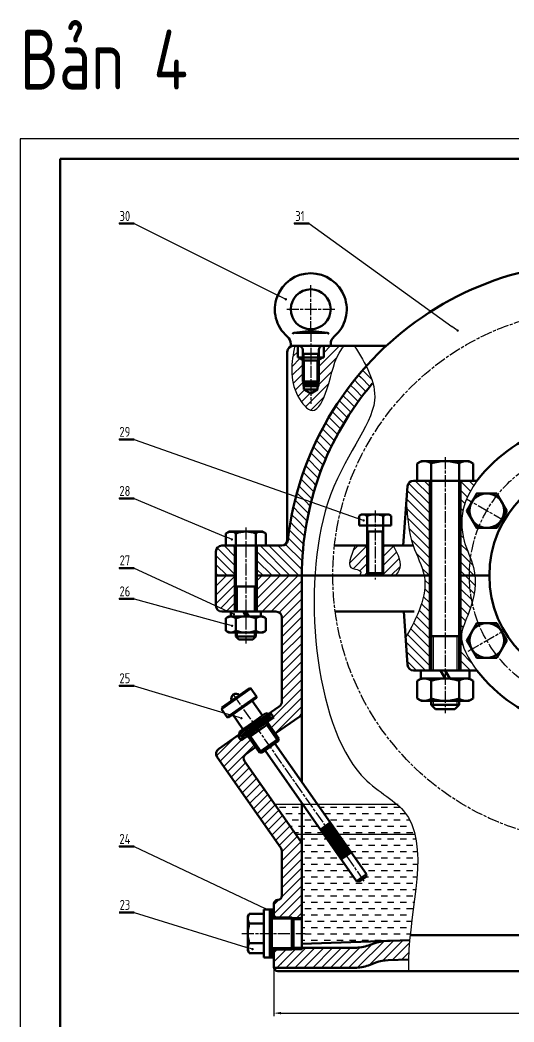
# Model space of a CAD drawing. Header units: millimetres. Extents: x -11122 to -2883, y -3177 to -1688.
# Drawn here: x -6955 to -6707, y -2778 to -2276 of the extents above; entities that cross this region are included whole.
import ezdxf

# ---------------------------------------------------------------- set-up
doc = ezdxf.new("R2010")
doc.units = ezdxf.units.MM
doc.header["$LTSCALE"] = 0.5
doc.linetypes.add('AM_ISO08W050', pattern=[18, 12, -1.5, 3, -1.5])
for name, color, linetype, lineweight in [('AM_0', 7, 'Continuous', 50), ('AM_4', 3, 'Continuous', 25), ('AM_5', 3, 'Continuous', 25), ('AM_7', 4, 'AM_ISO08W050', 25), ('duong dam', 7, 'Continuous', 50), ('duong_dam', 7, 'Continuous', 50)]:
    doc.layers.add(name, color=color, linetype=linetype, lineweight=lineweight)
doc.styles.get("Standard").update_dxf_attribs({"font": 'tcvn+7284-2003i.ttf', "width": 0.8, "height": 3.5})
doc.styles.add('TCVN', font='tcvn+7284-2003i.ttf', dxfattribs={"width": 0.8, "height": 3.5})
doc.dimstyles.new('MyTemplate$0', dxfattribs={"dimtxt": 3.5, "dimasz": 3.5, "dimexe": 1.5, "dimexo": 0, "dimtad": 1, "dimtoh": 1, "dimdec": 0, "dimzin": 0, "dimtxsty": 'TCVN', "dimcen": 0, "dimclrd": 3, "dimclre": 3, "dimclrt": 1, "dimadec": 0, "dimazin": 0, "dimtfac": 1, "dimtdec": 0, "dimtofl": 0, "dimtmove": 0, "dimatfit": 3, "dimfxl": 1, "dimtfill": 1, "dimtolj": 1, "dimtzin": 0, "dimarcsym": 0})
pattern_1 = [(45, (1389, 0), (-2.245064, 2.245064), [])]
pattern_2 = [(135, (-8338.3103, -6035.1423), (-2.245064, -2.245064), [])]

# ---------------------------------------------------------------- blocks, each defined once
blk = doc.blocks.new('*D167')
at = {"color": 3, "lineweight": -2, "transparency": 16777216}
for p, q in [((-6827.59, -2749.97), (-6827.59, -2774.87)), ((-6431.5, -2752.31), (-6431.5, -2774.87)), ((-6824.09, -2773.37), (-6435, -2773.37))]:
    blk.add_line(p, q, dxfattribs=at)
at = {"color": 3, "transparency": 16777216}
for points in [[(-6824.09, -2772.79), (-6824.09, -2773.95), (-6827.59, -2773.37)], [(-6435, -2772.79), (-6435, -2773.95), (-6431.5, -2773.37)]]:
    blk.add_solid(points, dxfattribs=at)
at = {"color": 1, "transparency": 16777216, "insert": (-6629.54, -2771), "char_height": 3.5, "attachment_point": 5, "style": 'TCVN', "bg_fill": 3, "box_fill_scale": 1.1, "bg_fill_color": 256, "bg_fill_true_color": 13158600, "bg_fill_transparency": 0}
blk.add_mtext('\\A1;396', dxfattribs=at)
blk = doc.blocks.new('Đệm vênh M10')
at = {"layer": 'AM_0', "lineweight": 50}
for p, q in [((-8238.14, -2574.81), (-8238.14, -2572.31)), ((-8230.59, -2574.81), (-8232.03, -2572.31)), ((-8230.59, -2572.31), (-8229.14, -2574.81)), ((-8223.04, -2574.81), (-8223.04, -2572.31)), ((-8223.04, -2574.81), (-8238.14, -2574.81))]:
    blk.add_line(p, q, dxfattribs=at)

msp = doc.modelspace()

# ---------------------------------------------------------------- hatches: boundary and pattern name
at = {"layer": 'AM_4'}
h = msp.add_hatch(color=256, dxfattribs=at)
h.paths.add_polyline_path([(-6839.92, -2633.97), (-6840.5, -2633.15), (-6843.77, -2635.45), (-6843.2, -2636.27)])
h.paths.add_polyline_path([(-6832.31, -2627.42), (-6831.73, -2628.24), (-6828.45, -2625.94), (-6829.03, -2625.12)])
at = {"layer": 'AM_5'}
h = msp.add_hatch(color=256, dxfattribs=at)
edge = h.paths.add_edge_path(flags=0)
edge.add_arc((-6821.6, -2415.96), 0.625, 0, 360)
h = msp.add_hatch(color=256, dxfattribs=at)
edge = h.paths.add_edge_path(flags=0)
edge.add_arc((-6735.63, -2431.63), 0.625, 0, 360)
h = msp.add_hatch(color=256, dxfattribs=at)
edge = h.paths.add_edge_path(flags=0)
edge.add_arc((-6782.65, -2526.69), 0.625, 0, 360)
h = msp.add_hatch(color=256, dxfattribs=at)
edge = h.paths.add_edge_path(flags=0)
edge.add_arc((-6848.62, -2536.21), 0.625, 0, 360)
h = msp.add_hatch(color=256, dxfattribs=at)
edge = h.paths.add_edge_path(flags=0)
edge.add_arc((-6847.59, -2573.64), 0.625, 0, 360)
h = msp.add_hatch(color=256, dxfattribs=at)
edge = h.paths.add_edge_path(flags=0)
edge.add_arc((-6848.51, -2579.44), 0.625, 0, 360)
h = msp.add_hatch(color=256, dxfattribs=at)
edge = h.paths.add_edge_path(flags=0)
edge.add_arc((-6843.84, -2625.71), 0.625, 0, 360)
h = msp.add_hatch(color=256, dxfattribs=at)
edge = h.paths.add_edge_path(flags=0)
edge.add_arc((-6828.72, -2722.4), 0.625, 0, 360)
h = msp.add_hatch(color=256, dxfattribs=at)
edge = h.paths.add_edge_path(flags=0)
edge.add_arc((-6838.25, -2741.34), 0.625, 0, 360)
at = {"layer": 'AM_7'}
h = msp.add_hatch(dxfattribs=at)
h.set_pattern_fill('ANSI31', color=256)
edge = h.paths.add_edge_path()
edge.add_spline(control_points=[(-6817.13, -2439.31), (-6818.67, -2447.56), (-6820.82, -2459.11), (-6807.2, -2476.12), (-6798.42, -2456.48), (-6797.75, -2445.91), (-6792.77, -2439.78), (-6792.39, -2439.31)], knot_values=[0, 0, 0, 0, 25.291246, 35.380512, 48.20083, 69.950496, 71.738504, 71.738504, 71.738504, 71.738504], degree=3, periodic=0)
edge.add_line((-6792.39, -2439.31), (-6802.63, -2439.31))
edge.add_line((-6802.63, -2439.31), (-6802.63, -2445.07))
edge.add_line((-6802.63, -2445.07), (-6803.13, -2445.07))
edge.add_line((-6803.13, -2445.07), (-6805.13, -2446.22))
edge.add_line((-6805.13, -2446.22), (-6805.13, -2457.11))
edge.add_line((-6805.13, -2457.11), (-6805.13, -2459.44))
edge.add_line((-6805.13, -2459.44), (-6805.73, -2459.44))
edge.add_line((-6805.73, -2459.44), (-6805.73, -2461.11))
edge.add_line((-6805.73, -2461.11), (-6809.13, -2463.07))
edge.add_line((-6809.13, -2463.07), (-6812.53, -2461.11))
edge.add_line((-6812.53, -2461.11), (-6812.53, -2459.44))
edge.add_line((-6812.53, -2459.44), (-6813.13, -2459.44))
edge.add_line((-6813.13, -2459.44), (-6813.13, -2446.22))
edge.add_line((-6813.13, -2446.22), (-6815.13, -2445.07))
edge.add_line((-6815.13, -2445.07), (-6815.63, -2445.07))
edge.add_line((-6815.63, -2445.07), (-6815.63, -2439.31))
edge.add_line((-6815.63, -2439.31), (-6817.13, -2439.31))
at = {"layer": 'AM_7', "lineweight": 25}
h = msp.add_hatch(dxfattribs=at)
h.set_pattern_fill('ANSI31', color=256, angle=90)
h.set_pattern_definition([(135, (1389, 0), (-2.245064, -2.245064), [])])
edge = h.paths.add_edge_path()
edge.add_spline(control_points=[(-6781.4, -2449.47), (-6780.78, -2450.72), (-6779.05, -2454.74), (-6778.06, -2457.8)], knot_values=[10.705236, 10.705236, 10.705236, 10.705236, 18.592735, 18.592735, 18.592735, 18.592735], degree=3, periodic=0)
edge.add_arc((-6664.75, -2554.31), 148.83, 139.5771, 180)
edge.add_line((-6813.59, -2554.31), (-6836.09, -2554.31))
edge.add_line((-6836.09, -2554.31), (-6836.09, -2539.31))
edge.add_line((-6836.09, -2539.31), (-6831.59, -2539.31))
edge.add_line((-6831.59, -2539.31), (-6823.57, -2539.31))
edge.add_arc((-6823.57, -2536.31), 3, 270, 353.5338)
edge.add_arc((-6664.75, -2554.31), 156.83, 138.0524, 173.5338, ccw=False)
edge = h.paths.add_edge_path()
edge.add_arc((-6853.59, -2542.31), 3, 90, 180, ccw=False)
edge.add_line((-6853.59, -2539.31), (-6851.59, -2539.31))
edge.add_line((-6851.59, -2539.31), (-6847.09, -2539.31))
edge.add_line((-6847.09, -2539.31), (-6847.09, -2554.31))
edge.add_line((-6847.09, -2554.31), (-6856.59, -2554.31))
edge.add_line((-6856.59, -2554.31), (-6856.59, -2542.31))
at = {"layer": 'AM_7'}
h = msp.add_hatch(dxfattribs=at)
h.set_pattern_fill('ANSI31', color=256, angle=90)
h.set_pattern_definition(pattern_2)
edge = h.paths.add_edge_path()
edge.add_line((-6749.57, -2506.81), (-6755.87, -2506.81))
edge.add_line((-6755.87, -2506.81), (-6757.75, -2506.81))
edge.add_arc((-6757.75, -2509.81), 3, 90, 175.9478)
edge.add_line((-6760.74, -2509.6), (-6761.33, -2517.89))
edge.add_spline(control_points=[(-6761.33, -2517.89), (-6760.79, -2525.14), (-6760.24, -2532.39), (-6757.85, -2539.31)], knot_values=[0, 0, 0, 0, 21.704705, 21.704705, 21.704705, 21.704705], degree=3, periodic=0)
edge.add_spline(control_points=[(-6757.85, -2539.31), (-6756.08, -2544.4), (-6753.32, -2549.32), (-6752.36, -2554.31)], knot_values=[0, 0, 0, 0, 15.971932, 15.971932, 15.971932, 15.971932], degree=3, periodic=0)
edge.add_line((-6752.36, -2554.31), (-6749.57, -2554.31))
edge.add_line((-6749.57, -2554.31), (-6749.57, -2506.81))
h = msp.add_hatch(dxfattribs=at)
h.set_pattern_fill('ANSI31', color=256, angle=90)
h.set_pattern_definition(pattern_2)
edge = h.paths.add_edge_path()
edge.add_spline(control_points=[(-6733, -2521.81), (-6732.8, -2520.8), (-6731.42, -2515.42), (-6728.43, -2510.67), (-6725.99, -2506.81)], knot_values=[0, 0, 0, 0, 3.083121, 16.621132, 16.621132, 16.621132, 16.621132], degree=3, periodic=0)
edge.add_line((-6725.99, -2506.81), (-6734.17, -2506.81))
edge.add_line((-6734.17, -2506.81), (-6734.17, -2521.81))
edge.add_line((-6734.17, -2521.81), (-6733, -2521.81))
h = msp.add_hatch(dxfattribs=at)
h.set_pattern_fill('ANSI31', color=256, angle=90)
h.set_pattern_definition(pattern_2)
edge = h.paths.add_edge_path()
edge.add_spline(control_points=[(-6727.03, -2554.31), (-6727.17, -2552.93), (-6728.16, -2547.02), (-6733.4, -2537.03), (-6733.99, -2526.78), (-6733, -2521.81)], knot_values=[16.621132, 16.621132, 16.621132, 16.621132, 20.828975, 34.787135, 49.906174, 49.906174, 49.906174, 49.906174], degree=3, periodic=0)
edge.add_line((-6733, -2521.81), (-6734.17, -2521.81))
edge.add_line((-6734.17, -2521.81), (-6734.17, -2554.31))
edge.add_line((-6734.17, -2554.31), (-6727.03, -2554.31))
at = {"layer": 'AM_7', "lineweight": 25}
h = msp.add_hatch(dxfattribs=at)
h.set_pattern_fill('ANSI31', color=256)
h.set_pattern_definition(pattern_1)
edge = h.paths.add_edge_path()
edge.add_spline(control_points=[(-6766.83, -2554.31), (-6766.14, -2553.47), (-6762.64, -2549.24), (-6765.53, -2543.73), (-6767.86, -2539.31)], knot_values=[0, 0, 0, 0, 3.140591, 15.906065, 15.906065, 15.906065, 15.906065], degree=3, periodic=0)
edge.add_line((-6767.86, -2539.31), (-6772.87, -2539.31))
edge.add_line((-6772.87, -2539.31), (-6772.87, -2554.31))
edge.add_line((-6772.87, -2554.31), (-6766.83, -2554.31))
edge = h.paths.add_edge_path()
edge.add_spline(control_points=[(-6786.87, -2539.31), (-6789.08, -2544.61), (-6791.54, -2550.48), (-6786.26, -2551.11), (-6783.47, -2551.88), (-6784.32, -2553.62), (-6784.66, -2554.31)], knot_values=[0, 0, 0, 0, 11.588207, 12.843494, 15.830586, 17.801559, 17.801559, 17.801559, 17.801559], degree=3, periodic=0)
edge.add_line((-6784.66, -2554.31), (-6780.87, -2554.31))
edge.add_line((-6780.87, -2554.31), (-6780.87, -2539.31))
edge.add_line((-6780.87, -2539.31), (-6786.87, -2539.31))
at = {"layer": 'AM_7'}
h = msp.add_hatch(dxfattribs=at)
h.set_pattern_fill('ANSI31', color=256)
h.paths.add_polyline_path([(-6847.09, -2554.31), (-6856.59, -2554.31), (-6856.59, -2569.31, 0.013569), (-6856.58, -2569.47), (-6850.77, -2572.17), (-6850.47, -2572.31), (-6847.09, -2572.31)])
h.paths.add_polyline_path([(-6842.29, -2647.23, -0.414214), (-6841.68, -2643.75), (-6836.73, -2640.28), (-6840.17, -2635.37), (-6840.74, -2634.55), (-6844.02, -2636.84), (-6845.74, -2634.38), (-6855.19, -2641, 0.414214), (-6855.93, -2645.18), (-6824.13, -2690.6, -0.153915), (-6823.59, -2692.32), (-6823.59, -2714.64, -0.414214), (-6825.59, -2716.64, 0.414214), (-6827.59, -2718.64), (-6827.59, -2724.46), (-6826.59, -2725.46), (-6818.59, -2725.46), (-6813.59, -2725.46), (-6813.59, -2689.17, 0.153915), (-6814.13, -2687.45)])
h = msp.add_hatch(dxfattribs=at)
h.set_pattern_fill('ANSI31', color=256)
h.paths.add_polyline_path([(-6813.59, -2554.31), (-6836.09, -2554.31), (-6836.09, -2572.31), (-6834.04, -2572.31), (-6831.09, -2572.31), (-6826.59, -2572.31, -0.414214), (-6823.59, -2575.31), (-6823.59, -2617.31, -0.244698), (-6824.86, -2619.77), (-6829.36, -2622.91), (-6827.64, -2625.37), (-6830.91, -2627.66), (-6830.34, -2628.48), (-6826.9, -2633.4), (-6814.65, -2624.82, 0.244698), (-6813.59, -2622.78)])
h = msp.add_hatch(dxfattribs=at)
h.set_pattern_fill('ANSI31', color=256, angle=90)
h.set_pattern_definition(pattern_2)
edge = h.paths.add_edge_path()
edge.add_line((-6749.57, -2554.31), (-6752.36, -2554.31))
edge.add_spline(control_points=[(-6752.36, -2554.31), (-6750.4, -2564.54), (-6756.04, -2575.1), (-6761.69, -2585.67)], knot_values=[0, 0, 0, 0, 32.714038, 32.714038, 32.714038, 32.714038], degree=3, periodic=0)
edge.add_line((-6761.69, -2585.67), (-6760.74, -2599.02))
edge.add_arc((-6757.75, -2598.81), 3, 184.0522, 270)
edge.add_line((-6757.75, -2601.81), (-6756.87, -2601.81))
edge.add_line((-6756.87, -2601.81), (-6756.87, -2601.79))
edge.add_line((-6756.87, -2601.79), (-6749.57, -2601.79))
edge.add_line((-6749.57, -2601.79), (-6749.57, -2554.31))
h = msp.add_hatch(dxfattribs=at)
h.set_pattern_fill('ANSI31', color=256, angle=90)
h.set_pattern_definition(pattern_2)
edge = h.paths.add_edge_path()
edge.add_spline(control_points=[(-6733.58, -2586.81), (-6733.72, -2585.83), (-6733.9, -2581.25), (-6728.35, -2570.83), (-6726.42, -2560.4), (-6727.03, -2554.31)], knot_values=[49.906174, 49.906174, 49.906174, 49.906174, 53.075656, 64.740824, 83.245017, 83.245017, 83.245017, 83.245017], degree=3, periodic=0)
edge.add_line((-6727.03, -2554.31), (-6734.17, -2554.31))
edge.add_line((-6734.17, -2554.31), (-6734.17, -2586.81))
edge.add_line((-6734.17, -2586.81), (-6733.58, -2586.81))
h = msp.add_hatch(dxfattribs=at)
h.set_pattern_fill('ANSI31', color=256, angle=90)
h.set_pattern_definition(pattern_2)
edge = h.paths.add_edge_path()
edge.add_spline(control_points=[(-6725.99, -2601.81), (-6729.42, -2596.83), (-6732.85, -2591.85), (-6733.58, -2586.81)], knot_values=[83.245017, 83.245017, 83.245017, 83.245017, 99.590234, 99.590234, 99.590234, 99.590234], degree=3, periodic=0)
edge.add_line((-6733.58, -2586.81), (-6734.17, -2586.81))
edge.add_line((-6734.17, -2586.81), (-6734.17, -2601.79))
edge.add_line((-6734.17, -2601.79), (-6726.87, -2601.79))
edge.add_line((-6726.87, -2601.79), (-6725.99, -2601.81))
h = msp.add_hatch(dxfattribs=at)
h.set_pattern_fill('DASH', color=256)
h.set_pattern_definition([(0, (1389, 0), (3.175, 3.175), [3.175, -3.175])])
edge = h.paths.add_edge_path()
edge.add_spline(control_points=[(-6755.64, -2698.2), (-6755.6, -2695.89), (-6755.65, -2693.64), (-6755.81, -2691.46)], knot_values=[228.287874, 228.287874, 228.287874, 228.287874, 234.953778, 234.953778, 234.953778, 234.953778], degree=3, periodic=0)
edge.add_spline(control_points=[(-6755.81, -2691.46), (-6755.9, -2690.14), (-6756.04, -2688.84), (-6756.23, -2687.57)], knot_values=[224.237197, 224.237197, 224.237197, 224.237197, 228.287874, 228.287874, 228.287874, 228.287874], degree=3, periodic=0)
edge.add_spline(control_points=[(-6756.23, -2687.57), (-6756.42, -2686.31), (-6756.65, -2685.07), (-6756.94, -2683.87)], knot_values=[220.199355, 220.199355, 220.199355, 220.199355, 224.237197, 224.237197, 224.237197, 224.237197], degree=3, periodic=0)
edge.add_spline(control_points=[(-6756.94, -2683.87), (-6757.11, -2683.15), (-6757.3, -2682.44), (-6757.51, -2681.74)], knot_values=[217.766993, 217.766993, 217.766993, 217.766993, 220.199355, 220.199355, 220.199355, 220.199355], degree=3, periodic=0)
edge.add_spline(control_points=[(-6757.51, -2681.74), (-6757.71, -2681.11), (-6757.92, -2680.48), (-6758.15, -2679.86)], knot_values=[215.53402, 215.53402, 215.53402, 215.53402, 217.766993, 217.766993, 217.766993, 217.766993], degree=3, periodic=0)
edge.add_spline(control_points=[(-6758.15, -2679.86), (-6758.37, -2679.28), (-6758.6, -2678.72), (-6758.85, -2678.17)], knot_values=[213.452083, 213.452083, 213.452083, 213.452083, 215.53402, 215.53402, 215.53402, 215.53402], degree=3, periodic=0)
edge.add_spline(control_points=[(-6758.85, -2678.17), (-6759.11, -2677.57), (-6759.4, -2676.99), (-6759.7, -2676.42)], knot_values=[211.220273, 211.220273, 211.220273, 211.220273, 213.452083, 213.452083, 213.452083, 213.452083], degree=3, periodic=0)
edge.add_spline(control_points=[(-6759.7, -2676.42), (-6759.99, -2675.89), (-6760.29, -2675.36), (-6760.61, -2674.85)], knot_values=[209.118597, 209.118597, 209.118597, 209.118597, 211.220273, 211.220273, 211.220273, 211.220273], degree=3, periodic=0)
edge.add_spline(control_points=[(-6760.61, -2674.85), (-6761.22, -2673.89), (-6761.96, -2672.89), (-6762.77, -2671.95), (-6762.84, -2671.88)], knot_values=[204.825958, 204.825958, 204.825958, 204.825958, 208.778893, 209.118597, 209.118597, 209.118597, 209.118597], degree=3, periodic=0)
edge.add_spline(control_points=[(-6762.84, -2671.88), (-6763.27, -2671.39), (-6763.72, -2670.91), (-6764.19, -2670.45)], knot_values=[202.583409, 202.583409, 202.583409, 202.583409, 204.825958, 204.825958, 204.825958, 204.825958], degree=3, periodic=0)
edge.add_spline(control_points=[(-6764.19, -2670.45), (-6764.73, -2669.92), (-6765.3, -2669.4), (-6765.89, -2668.9)], knot_values=[200.022357, 200.022357, 200.022357, 200.022357, 202.583409, 202.583409, 202.583409, 202.583409], degree=3, periodic=0)
edge.add_line((-6765.89, -2668.9), (-6805.7, -2668.9))
edge.add_line((-6805.7, -2668.9), (-6781.25, -2703.81))
edge.add_line((-6781.25, -2703.81), (-6781.5, -2705.21))
edge.add_line((-6781.5, -2705.21), (-6783.14, -2706.35))
edge.add_line((-6783.14, -2706.35), (-6784.78, -2707.5))
edge.add_line((-6784.78, -2707.5), (-6786.17, -2707.25))
edge.add_line((-6786.17, -2707.25), (-6802.53, -2683.9))
edge.add_line((-6802.53, -2683.9), (-6813.59, -2683.9))
edge.add_line((-6813.59, -2683.9), (-6813.59, -2738.64))
edge.add_line((-6813.59, -2738.64), (-6759.63, -2736.84))
edge.add_spline(control_points=[(-6759.63, -2736.84), (-6759.42, -2734.52), (-6759.16, -2732.16), (-6758.87, -2729.78)], knot_values=[263.835919, 263.835919, 263.835919, 263.835919, 270.338263, 270.338263, 270.338263, 270.338263], degree=3, periodic=0)
edge.add_line((-6759.38, -2734.31), (-6759.38, -2734.31))
edge.add_spline(control_points=[(-6759.63, -2736.84), (-6759.42, -2734.52), (-6759.16, -2732.16), (-6758.87, -2729.78)], knot_values=[263.835919, 263.835919, 263.835919, 263.835919, 270.338263, 270.338263, 270.338263, 270.338263], degree=3, periodic=0)
edge.add_spline(control_points=[(-6758.87, -2729.78), (-6757.98, -2722.45), (-6756.85, -2714.93), (-6756.19, -2707.68)], knot_values=[243.846869, 243.846869, 243.846869, 243.846869, 263.835919, 263.835919, 263.835919, 263.835919], degree=3, periodic=0)
edge.add_spline(control_points=[(-6756.19, -2707.68), (-6755.89, -2704.45), (-6755.69, -2701.28), (-6755.64, -2698.2)], knot_values=[234.953778, 234.953778, 234.953778, 234.953778, 243.846869, 243.846869, 243.846869, 243.846869], degree=3, periodic=0)
h.paths.add_polyline_path([(-6813.59, -2668.9), (-6827.12, -2668.9), (-6816.61, -2683.9), (-6813.59, -2683.9)])
h.paths.add_polyline_path([(-6813.03, -2668.9), (-6813.59, -2668.9), (-6813.59, -2683.9), (-6802.53, -2683.9)], flags=17)
h.paths.add_polyline_path([(-6813.59, -2683.9), (-6816.61, -2683.9), (-6814.13, -2687.45, -0.153915), (-6813.59, -2689.17)])
at = {"layer": 'AM_7', "lineweight": 25}
h = msp.add_hatch(dxfattribs=at)
h.set_pattern_fill('ANSI37', color=256, scale=0.2, angle=45)
h.set_pattern_definition([(90, (1389, 0), (-0.635, 0), []), (180, (1389, 0), (-1e-16, -0.635), [])])
h.paths.add_polyline_path([(-6799.4, -2677.91), (-6801.85, -2679.63), (-6792.55, -2692.91), (-6788.89, -2692.91)])
h.paths.add_polyline_path([(-6801.85, -2679.63), (-6804.31, -2681.35), (-6796.22, -2692.91), (-6792.55, -2692.91)])
h.paths.add_polyline_path([(-6791.35, -2694.63), (-6792.55, -2692.91), (-6796.22, -2692.91), (-6793.81, -2696.35)])
h.paths.add_polyline_path([(-6788.89, -2692.91), (-6792.55, -2692.91), (-6791.35, -2694.63)])
at = {"layer": 'AM_7'}
h = msp.add_hatch(dxfattribs=at)
h.set_pattern_fill('ANSI31', color=256)
h.set_pattern_definition(pattern_1)
edge = h.paths.add_edge_path()
edge.add_arc((-6787.11, -2730.64), 20, 270, 290)
edge.add_line((-6780.27, -2749.44), (-6776.49, -2748.06))
edge.add_arc((-6769.65, -2766.86), 20, 91.9092, 110, ccw=False)
edge.add_line((-6770.32, -2746.87), (-6760.16, -2746.53))
edge.add_spline(control_points=[(-6760.16, -2746.53), (-6760.14, -2743.38), (-6759.93, -2740.14), (-6759.63, -2736.84)], knot_values=[270.238673, 270.238673, 270.238673, 270.238673, 279.633953, 279.633953, 279.633953, 279.633953], degree=3, periodic=0)
edge.add_line((-6759.63, -2736.84), (-6771.33, -2737.23))
edge.add_arc((-6770.66, -2757.22), 20, 91.9092, 110)
edge.add_line((-6777.5, -2738.43), (-6780.27, -2739.44))
edge.add_arc((-6787.11, -2720.64), 20, 270, 290, ccw=False)
edge.add_line((-6787.11, -2740.64), (-6813.59, -2740.64))
edge.add_line((-6813.59, -2740.64), (-6813.59, -2741.46))
edge.add_line((-6813.59, -2741.46), (-6818.59, -2741.46))
edge.add_line((-6818.59, -2741.46), (-6826.59, -2741.46))
edge.add_line((-6826.59, -2741.46), (-6827.59, -2742.46))
edge.add_line((-6827.59, -2742.46), (-6827.59, -2745.46))
edge.add_line((-6827.59, -2745.46), (-6827.59, -2750.31))
edge.add_arc((-6825.59, -2750.31), 2, 180, 189.5931)
edge.add_line((-6827.56, -2750.64), (-6787.11, -2750.64))

# ---------------------------------------------------------------- linework, layer by layer
for p, q in [((-6847, -2582.81), (-6836.07, -2582.81)), ((-6853.69, -2620.42), (-6853.81, -2621.11)), ((-6838.12, -2627.83), (-6843.04, -2631.27)), ((-6831.16, -2629.06), (-6832.31, -2627.42)), ((-6839.35, -2634.79), (-6840.5, -2633.15)), ((-6835.01, -2642.74), (-6840.17, -2635.37)), ((-6829.52, -2640.12), (-6825.42, -2637.25)), ((-6829.52, -2640.12), (-6833.61, -2642.98)), ((-6829.59, -2721.45), (-6829.59, -2725.46)), ((-6829.59, -2725.46), (-6827.59, -2725.46)), ((-6829.59, -2726.27), (-6829.59, -2725.46)), ((-6829.59, -2740.64), (-6829.59, -2726.27)), ((-6827.59, -2725.46), (-6818.59, -2725.46)), ((-6829.59, -2740.64), (-6829.59, -2741.46)), ((-6829.59, -2745.46), (-6829.59, -2741.46)), ((-6818.59, -2741.46), (-6828.59, -2741.46))]:
    msp.add_line(p, q)
at = {"layer": 'AM_0'}
for p, q in [((-5775.6, -2345.59), (-6934.6, -2345.59)), ((-6934.6, -2345.59), (-6934.6, -3166.59)), ((-6897.43, -2378.1), (-6905.08, -2378.1)), ((-6809.86, -2378.1), (-6817.51, -2378.1)), ((-6809.14, -2431.72), (-6817.42, -2432.8)), ((-6816.75, -2432.71), (-6801.52, -2432.71)), ((-6809.14, -2431.72), (-6800.86, -2432.8)), ((-6820.87, -2536.31), (-6820.87, -2442.31)), ((-6819.13, -2439.31), (-6819.13, -2438.39)), ((-6815.13, -2439.31), (-6819.13, -2439.31)), ((-6817.87, -2439.31), (-6771.39, -2439.31)), ((-6815.63, -2439.31), (-6815.63, -2445.07)), ((-6802.63, -2439.31), (-6815.63, -2439.31)), ((-6809.13, -2439.31), (-6815.13, -2439.31)), ((-6813.13, -2441.31), (-6813.13, -2457.11)), ((-6809.13, -2439.31), (-6803.13, -2439.31)), ((-6805.13, -2441.31), (-6805.13, -2457.11)), ((-6803.13, -2439.31), (-6799.13, -2439.31)), ((-6802.63, -2445.07), (-6802.63, -2439.31)), ((-6799.13, -2439.31), (-6799.13, -2438.39)), ((-6815.13, -2445.07), (-6815.63, -2445.07)), ((-6802.63, -2445.07), (-6815.13, -2445.07)), ((-6815.13, -2445.07), (-6812.53, -2446.57)), ((-6813.13, -2443.31), (-6805.13, -2443.31)), ((-6812.53, -2446.57), (-6812.53, -2461.11)), ((-6812.53, -2446.57), (-6805.73, -2446.57)), ((-6803.13, -2445.07), (-6805.73, -2446.57)), ((-6805.73, -2446.57), (-6805.73, -2461.11)), ((-6813.13, -2457.11), (-6805.13, -2457.11)), ((-6811.93, -2458.31), (-6806.33, -2458.31)), ((-6897.43, -2486.14), (-6905.08, -2486.14)), ((-6755.87, -2498.21), (-6753.79, -2497.01)), ((-6741.87, -2497.01), (-6753.79, -2497.01)), ((-6741.87, -2497.01), (-6729.95, -2497.01)), ((-6727.87, -2498.21), (-6729.95, -2497.01)), ((-6755.87, -2498.21), (-6755.87, -2506.81)), ((-6748.87, -2498.21), (-6748.87, -2506.81)), ((-6734.87, -2498.21), (-6734.87, -2506.81)), ((-6727.87, -2498.21), (-6727.87, -2506.81)), ((-6725.99, -2506.81), (-6757.75, -2506.81)), ((-6755.87, -2506.81), (-6741.87, -2506.81)), ((-6749.57, -2506.81), (-6749.57, -2601.81)), ((-6748.87, -2506.81), (-6748.87, -2601.81)), ((-6734.87, -2506.81), (-6748.87, -2506.81)), ((-6727.87, -2506.81), (-6741.87, -2506.81)), ((-6734.87, -2601.81), (-6734.87, -2506.81)), ((-6734.17, -2506.81), (-6734.17, -2601.81)), ((-6760.74, -2509.6), (-6762.85, -2539.31)), ((-6897.43, -2515.76), (-6905.08, -2515.76)), ((-6784.87, -2524.4), (-6783.68, -2523.71)), ((-6784.87, -2524.4), (-6784.87, -2529.31)), ((-6776.87, -2523.71), (-6783.68, -2523.71)), ((-6780.87, -2524.4), (-6780.87, -2529.31)), ((-6776.87, -2523.71), (-6770.06, -2523.71)), ((-6772.87, -2524.4), (-6772.87, -2529.31)), ((-6768.87, -2524.4), (-6770.06, -2523.71)), ((-6768.87, -2524.4), (-6768.87, -2529.31)), ((-6851.59, -2533.17), (-6850.1, -2532.31)), ((-6850.1, -2532.31), (-6833.07, -2532.31)), ((-6831.59, -2533.17), (-6833.07, -2532.31)), ((-6784.87, -2529.31), (-6776.87, -2529.31)), ((-6780.87, -2529.31), (-6780.87, -2553.11)), ((-6772.87, -2529.31), (-6780.87, -2529.31)), ((-6780.87, -2532.31), (-6772.87, -2532.31)), ((-6768.87, -2529.31), (-6776.87, -2529.31)), ((-6772.87, -2553.11), (-6772.87, -2529.31)), ((-6851.59, -2539.31), (-6851.59, -2533.17)), ((-6846.59, -2533.17), (-6846.59, -2539.31)), ((-6836.59, -2533.17), (-6836.59, -2539.31)), ((-6831.59, -2533.17), (-6831.59, -2539.31)), ((-6856.59, -2542.31), (-6856.59, -2569.31)), ((-6823.57, -2539.31), (-6853.59, -2539.31)), ((-6851.59, -2539.31), (-6853.59, -2539.31)), ((-6831.59, -2539.31), (-6851.59, -2539.31)), ((-6847.09, -2572.31), (-6847.09, -2539.31)), ((-6846.59, -2539.31), (-6846.59, -2554.31)), ((-6836.59, -2572.31), (-6836.59, -2539.31)), ((-6836.09, -2572.31), (-6836.09, -2539.31)), ((-6780.87, -2539.31), (-6797.24, -2539.31)), ((-6762.85, -2539.31), (-6772.87, -2539.31)), ((-6762.85, -2539.31), (-6757.85, -2539.31)), ((-6897.43, -2550.52), (-6905.08, -2550.52)), ((-6780.87, -2553.11), (-6779.67, -2554.31)), ((-6780.87, -2553.11), (-6772.87, -2553.11)), ((-6772.87, -2553.11), (-6774.07, -2554.31)), ((-6847.09, -2554.31), (-6856.59, -2554.31)), ((-6846.59, -2554.31), (-6846.59, -2572.31)), ((-6749.57, -2554.31), (-6836.09, -2554.31)), ((-6813.59, -2554.31), (-6813.59, -2657.64)), ((-6779.67, -2554.31), (-6774.07, -2554.31)), ((-6719.75, -2554.31), (-6734.17, -2554.31)), ((-6836.59, -2559.81), (-6846.59, -2559.81)), ((-6836.59, -2572.31), (-6836.59, -2559.81)), ((-6897.43, -2566), (-6905.08, -2566)), ((-6826.59, -2572.31), (-6853.59, -2572.31)), ((-6852.09, -2572.31), (-6831.09, -2572.31)), ((-6762.63, -2572.31), (-6796.87, -2572.31)), ((-6762.63, -2572.31), (-6760.74, -2599.02)), ((-6762.63, -2572.31), (-6757.3, -2572.31)), ((-6850.1, -2574.81), (-6851.59, -2575.67)), ((-6850.1, -2574.81), (-6851.59, -2575.67)), ((-6851.59, -2581.95), (-6851.59, -2575.67)), ((-6846.59, -2575.67), (-6846.59, -2581.95)), ((-6846.59, -2575.67), (-6846.59, -2581.95)), ((-6846.59, -2575.67), (-6846.59, -2581.95)), ((-6836.59, -2581.95), (-6836.59, -2575.67)), ((-6836.59, -2581.95), (-6836.59, -2575.67)), ((-6836.59, -2575.67), (-6836.59, -2581.95)), ((-6833.07, -2574.81), (-6831.59, -2575.67)), ((-6831.59, -2575.67), (-6831.59, -2581.95)), ((-6823.59, -2575.31), (-6823.59, -2617.31)), ((-6850.1, -2582.81), (-6851.59, -2581.95)), ((-6833.07, -2582.81), (-6850.1, -2582.81)), ((-6846.59, -2582.81), (-6846.59, -2584.81)), ((-6836.59, -2584.81), (-6836.59, -2582.81)), ((-6836.59, -2584.81), (-6836.59, -2582.81)), ((-6833.07, -2582.81), (-6831.59, -2581.95)), ((-6846.59, -2584.81), (-6846.59, -2584.81)), ((-6846.59, -2584.81), (-6845.09, -2586.31)), ((-6846.59, -2584.81), (-6836.59, -2584.81)), ((-6845.09, -2586.31), (-6838.09, -2586.31)), ((-6836.59, -2584.81), (-6838.09, -2586.31)), ((-6748.87, -2584.69), (-6734.87, -2584.69)), ((-6757.75, -2601.81), (-6725.99, -2601.81)), ((-6749.37, -2601.79), (-6749.37, -2601.81)), ((-6734.37, -2601.79), (-6734.37, -2601.81)), ((-6755.87, -2607.01), (-6753.79, -2605.81)), ((-6755.87, -2613.78), (-6755.87, -2607.01)), ((-6755.87, -2607.01), (-6755.87, -2615.81)), ((-6729.95, -2605.81), (-6753.79, -2605.81)), ((-6729.95, -2605.81), (-6753.79, -2605.81)), ((-6748.87, -2607.01), (-6748.87, -2615.81)), ((-6748.87, -2615.81), (-6748.87, -2607.01)), ((-6734.87, -2615.81), (-6734.87, -2607.01)), ((-6734.87, -2615.81), (-6734.87, -2607.01)), ((-6727.87, -2607.01), (-6729.95, -2605.81)), ((-6727.87, -2615.81), (-6727.87, -2607.01)), ((-6897.43, -2609.49), (-6905.08, -2609.49)), ((-6839.07, -2610.79), (-6853.81, -2621.11)), ((-6853.69, -2620.42), (-6839.76, -2610.67)), ((-6839.76, -2610.67), (-6839.07, -2610.79)), ((-6839.07, -2610.79), (-6836.2, -2614.89)), ((-6850.94, -2625.21), (-6836.2, -2614.89)), ((-6836.32, -2615.58), (-6850.25, -2625.33)), ((-6836.32, -2615.58), (-6838.37, -2617.02)), ((-6833.21, -2624.39), (-6838.37, -2617.02)), ((-6836.2, -2614.89), (-6836.32, -2615.58)), ((-6755.87, -2615.81), (-6753.79, -2617.01)), ((-6753.79, -2617.01), (-6729.95, -2617.01)), ((-6748.87, -2617.01), (-6748.87, -2619.01)), ((-6734.87, -2619.01), (-6734.87, -2617.01)), ((-6734.87, -2617.01), (-6734.87, -2619.01)), ((-6727.87, -2615.81), (-6729.95, -2617.01)), ((-6850.94, -2625.21), (-6853.81, -2621.11)), ((-6831.57, -2623.24), (-6833.21, -2624.39)), ((-6831.57, -2623.24), (-6830.18, -2623.49)), ((-6824.86, -2619.77), (-6830.99, -2624.06)), ((-6827.64, -2625.37), (-6829.36, -2622.91)), ((-6748.87, -2619.01), (-6746.77, -2621.11)), ((-6748.87, -2619.01), (-6734.87, -2619.01)), ((-6746.77, -2621.11), (-6736.97, -2621.11)), ((-6734.87, -2619.01), (-6736.97, -2621.11)), ((-6850.94, -2625.21), (-6850.25, -2625.33)), ((-6848.2, -2623.9), (-6850.25, -2625.33)), ((-6843.04, -2631.27), (-6848.2, -2623.9)), ((-6844.92, -2633.81), (-6830.18, -2623.49)), ((-6838.12, -2627.83), (-6844.67, -2632.42)), ((-6829.6, -2624.31), (-6844.35, -2634.63)), ((-6830.99, -2624.06), (-6844.1, -2633.24)), ((-6842.95, -2634.88), (-6829.85, -2625.7)), ((-6831.73, -2628.24), (-6839.92, -2633.97)), ((-6838.12, -2627.83), (-6833.21, -2624.39)), ((-6831.16, -2629.06), (-6832.31, -2627.42)), ((-6827.64, -2625.37), (-6831.73, -2628.24)), ((-6830.34, -2628.48), (-6830.91, -2627.66)), ((-6826.32, -2634.22), (-6830.63, -2628.07)), ((-6829.6, -2624.31), (-6830.18, -2623.49)), ((-6829.6, -2624.31), (-6829.85, -2625.7)), ((-6829.85, -2625.7), (-6829.03, -2625.12)), ((-6828.45, -2625.94), (-6829.03, -2625.12)), ((-6814.65, -2624.82), (-6826.9, -2633.4)), ((-6844.67, -2632.42), (-6844.92, -2633.81)), ((-6839.35, -2634.79), (-6840.5, -2633.15)), ((-6840.17, -2635.37), (-6830.34, -2628.48)), ((-6826.57, -2635.61), (-6831.16, -2629.06)), ((-6827.56, -2632.45), (-6827.56, -2632.45)), ((-6844.92, -2633.81), (-6855.19, -2641)), ((-6844.02, -2636.84), (-6845.74, -2634.38)), ((-6844.92, -2633.81), (-6844.35, -2634.63)), ((-6844.35, -2634.63), (-6842.95, -2634.88)), ((-6844.02, -2636.84), (-6839.92, -2633.97)), ((-6842.95, -2634.88), (-6843.77, -2635.45)), ((-6843.77, -2635.45), (-6843.2, -2636.27)), ((-6840.17, -2635.37), (-6840.74, -2634.55)), ((-6836.15, -2641.1), (-6840.17, -2635.37)), ((-6834.76, -2641.35), (-6839.35, -2634.79)), ((-6835.01, -2642.74), (-6825.18, -2635.86)), ((-6827.06, -2638.4), (-6831.98, -2641.84)), ((-6827.98, -2633.59), (-6827.98, -2633.59)), ((-6825.42, -2637.25), (-6827.06, -2638.4)), ((-6781.25, -2703.81), (-6827.06, -2638.4)), ((-6826.57, -2635.61), (-6825.42, -2637.25)), ((-6826.32, -2634.22), (-6825.18, -2635.86)), ((-6825.42, -2637.25), (-6825.18, -2635.86)), ((-6836.73, -2640.28), (-6841.68, -2643.75)), ((-6836.73, -2640.28), (-6836.73, -2640.28)), ((-6836.15, -2641.1), (-6835.01, -2642.74)), ((-6835.91, -2639.71), (-6835.91, -2639.71)), ((-6833.61, -2642.98), (-6835.01, -2642.74)), ((-6834.76, -2641.35), (-6833.61, -2642.98)), ((-6831.98, -2641.84), (-6833.61, -2642.98)), ((-6786.17, -2707.25), (-6831.98, -2641.84)), ((-6824.13, -2690.6), (-6855.93, -2645.18)), ((-6814.13, -2687.45), (-6842.29, -2647.23)), ((-6813.59, -2668.1), (-6813.59, -2672.88)), ((-6813.59, -2668.1), (-6813.59, -2741.46)), ((-6804.31, -2681.35), (-6799.4, -2677.91)), ((-6897.43, -2689.99), (-6905.08, -2689.99)), ((-6823.59, -2692.32), (-6823.59, -2714.64)), ((-6793.81, -2696.35), (-6788.89, -2692.91)), ((-6813.59, -2704.4), (-6813.59, -2725.46)), ((-6786.17, -2707.25), (-6781.25, -2703.81)), ((-6784.78, -2707.5), (-6786.17, -2707.25)), ((-6783.14, -2706.35), (-6784.78, -2707.5)), ((-6783.14, -2706.35), (-6781.5, -2705.21)), ((-6781.25, -2703.81), (-6781.5, -2705.21)), ((-6827.59, -2725.46), (-6827.59, -2718.64)), ((-6825.59, -2716.64), (-6825.59, -2716.64)), ((-6897.43, -2722.97), (-6905.08, -2722.97)), ((-6839.89, -2723.64), (-6840.59, -2724.86)), ((-6839.89, -2723.64), (-6832.59, -2723.64)), ((-6832.59, -2721.45), (-6829.59, -2721.45)), ((-6832.59, -2745.46), (-6832.59, -2721.45)), ((-6829.59, -2721.45), (-6827.59, -2721.45)), ((-6829.59, -2745.46), (-6829.59, -2721.45)), ((-6827.59, -2721.45), (-6827.59, -2725.46)), ((-6827.59, -2721.45), (-6827.59, -2724.46)), ((-6840.59, -2742.06), (-6840.59, -2724.85)), ((-6839.89, -2728.55), (-6832.59, -2728.55)), ((-6828.59, -2725.46), (-6829.59, -2725.46)), ((-6828.59, -2726.77), (-6829.59, -2726.77)), ((-6828.59, -2725.46), (-6818.59, -2725.46)), ((-6828.59, -2741.46), (-6828.59, -2725.46)), ((-6827.59, -2724.46), (-6826.59, -2725.46)), ((-6826.59, -2725.46), (-6818.59, -2725.46)), ((-6818.59, -2725.46), (-6817.77, -2726.27)), ((-6818.59, -2725.46), (-6818.59, -2741.46)), ((-6817.77, -2740.64), (-6817.77, -2726.27)), ((-6817.77, -2726.27), (-6813.59, -2726.27)), ((-6840.56, -2734.31), (-6840.59, -2734.31)), ((-6839.89, -2738.36), (-6832.59, -2738.36)), ((-6759.61, -2736.84), (-6813.59, -2738.64)), ((-6780.27, -2739.44), (-6777.5, -2738.43)), ((-6674.75, -2734.31), (-6759.38, -2734.31)), ((-6839.89, -2743.27), (-6840.59, -2742.05)), ((-6839.89, -2743.27), (-6832.59, -2743.27)), ((-6828.59, -2740.14), (-6829.59, -2740.14)), ((-6828.59, -2741.46), (-6829.59, -2741.46)), ((-6828.59, -2741.46), (-6818.59, -2741.46)), ((-6827.59, -2745.64), (-6827.59, -2741.46)), ((-6827.59, -2750.31), (-6827.59, -2741.46)), ((-6826.59, -2741.46), (-6827.59, -2742.46)), ((-6827.59, -2745.46), (-6827.59, -2742.46)), ((-6826.59, -2741.46), (-6818.59, -2741.46)), ((-6818.59, -2741.46), (-6817.77, -2740.64)), ((-6817.77, -2740.64), (-6813.59, -2740.64)), ((-6813.59, -2740.64), (-6787.11, -2740.64)), ((-6832.59, -2745.46), (-6829.59, -2745.46)), ((-6829.59, -2745.46), (-6827.59, -2745.46)), ((-6780.27, -2749.44), (-6776.49, -2748.06)), ((-6760.16, -2746.53), (-6770.32, -2746.87)), ((-6827.56, -2750.64), (-6787.11, -2750.64)), ((-6431.5, -2752.31), (-6825.59, -2752.31))]:
    msp.add_line(p, q, dxfattribs=at)
at = {"layer": 'AM_0', "lineweight": 50}
for p, q in [((-6813.13, -2457.11), (-6811.93, -2458.31)), ((-6805.13, -2457.11), (-6806.33, -2458.31)), ((-6850.1, -2574.81), (-6849.14, -2574.81)), ((-6833.07, -2574.81), (-6834.04, -2574.81)), ((-6754.02, -2605.81), (-6754.02, -2601.81)), ((-6741.87, -2605.81), (-6744.18, -2601.81)), ((-6741.87, -2601.81), (-6739.56, -2605.81)), ((-6729.72, -2605.81), (-6729.72, -2601.81))]:
    msp.add_line(p, q, dxfattribs=at)
at = {"layer": 'AM_0', "lineweight": 25}
for p, q in [((-6774.2, -2554.31), (-6779.54, -2554.31)), ((-6849.14, -2572.31), (-6834.04, -2572.31)), ((-6754.02, -2601.81), (-6729.72, -2601.81)), ((-6729.72, -2605.81), (-6754.02, -2605.81))]:
    msp.add_line(p, q, dxfattribs=at)
at = {"layer": 'AM_0', "linetype": 'Continuous', "lineweight": 25}
for p, q in [((-6829.59, -2721.77), (-6829.26, -2721.45)), ((-6829.59, -2722.22), (-6828.81, -2721.45)), ((-6829.59, -2722.67), (-6828.37, -2721.45)), ((-6829.59, -2723.12), (-6827.92, -2721.45)), ((-6829.59, -2723.57), (-6827.59, -2721.57)), ((-6829.59, -2724.02), (-6827.59, -2722.02)), ((-6829.59, -2724.47), (-6827.59, -2722.47)), ((-6829.59, -2724.92), (-6827.59, -2722.92)), ((-6829.59, -2725.37), (-6827.59, -2723.37)), ((-6829.23, -2725.46), (-6827.59, -2723.81)), ((-6828.78, -2725.46), (-6827.59, -2724.26)), ((-6828.33, -2725.46), (-6827.59, -2724.71)), ((-6827.88, -2725.46), (-6827.59, -2725.16)), ((-6829.59, -2741.53), (-6829.51, -2741.46)), ((-6829.59, -2741.98), (-6829.06, -2741.46)), ((-6829.59, -2742.43), (-6828.61, -2741.46)), ((-6829.59, -2742.88), (-6828.16, -2741.46)), ((-6829.59, -2743.33), (-6827.72, -2741.46)), ((-6829.59, -2743.77), (-6827.59, -2741.77)), ((-6829.59, -2744.22), (-6827.59, -2742.22)), ((-6829.59, -2744.67), (-6827.59, -2742.67)), ((-6829.59, -2745.12), (-6827.59, -2743.12)), ((-6829.48, -2745.46), (-6827.59, -2743.57)), ((-6829.03, -2745.46), (-6827.59, -2744.02)), ((-6828.58, -2745.46), (-6827.59, -2744.47)), ((-6828.13, -2745.46), (-6827.59, -2744.92)), ((-6827.68, -2745.46), (-6827.59, -2745.37))]:
    msp.add_line(p, q, dxfattribs=at)
at = {"layer": 'AM_0'}
for points in [[(-6711.04, -2521.81), (-6716.04, -2513.15), (-6726.04, -2513.15), (-6731.04, -2521.81), (-6726.04, -2530.47), (-6716.04, -2530.47)], [(-6711.04, -2586.81), (-6716.04, -2578.15), (-6726.04, -2578.15), (-6731.04, -2586.81), (-6726.04, -2595.47), (-6716.04, -2595.47)]]:
    msp.add_lwpolyline(points, close=True, dxfattribs=at)
for centre, radius in [((-6809.13, -2420.96), 10), ((-6664.75, -2554.31), 55), ((-6721.04, -2521.81), 8.66), ((-6721.04, -2586.81), 8.66)]:
    msp.add_circle(centre, radius, dxfattribs=at)
at = {"layer": 'AM_0', "lineweight": 50}
msp.add_arc((-6664.75, -2554.31), 156.83, 78.2213, 173.5338, dxfattribs=at)
at = {"layer": 'AM_0'}
for centre, radius, start, end in [((-6809.13, -2420.96), 18, 310.7057, 229.2943), ((-6817.42, -2433.52), 0.72, 90, 180), ((-6800.86, -2433.52), 0.72, 0, 90), ((-6824.13, -2438.39), 5, 0, 49.2943), ((-6794.13, -2438.39), 5, 130.7057, 180), ((-6817.87, -2442.31), 3, 90, 180), ((-6815.13, -2441.31), 2, 0, 90), ((-6803.13, -2441.31), 2, 90, 180), ((-6664.75, -2554.31), 148.83, 139.7712, 180), ((-6664.75, -2554.31), 77.5, 217.7997, 142.2003), ((-6752.31, -2502.54), 5.53, 51.5018, 120), ((-6741.87, -2518.01), 21, 90, 109.4712), ((-6741.87, -2518.01), 21, 70.5288, 90), ((-6731.43, -2502.54), 5.53, 60, 128.4982), ((-6757.75, -2509.81), 3, 90, 175.9478), ((-6782.83, -2526.87), 3.16, 51.5018, 120), ((-6776.87, -2535.71), 12, 90, 109.4712), ((-6776.87, -2535.71), 12, 70.5288, 90), ((-6770.9, -2526.87), 3.16, 60, 128.4982), ((-6849.04, -2536.26), 3.95, 51.5018, 120), ((-6841.59, -2547.31), 15, 70.5288, 109.4712), ((-6834.13, -2536.26), 3.95, 60, 128.4982), ((-6823.87, -2536.31), 3, 270, 0), ((-6823.57, -2536.31), 3, 270, 353.5338), ((-6853.59, -2542.31), 3, 90, 180), ((-6853.59, -2569.31), 3, 180, 270), ((-6826.59, -2575.31), 3, 0, 90), ((-6849.04, -2578.76), 3.95, 51.5018, 120), ((-6841.59, -2589.81), 15, 70.5288, 109.4712), ((-6834.13, -2578.76), 3.95, 60, 128.4982), ((-6849.04, -2578.86), 3.95, 240, 308.4982), ((-6841.59, -2567.81), 15, 250.5288, 289.4712), ((-6834.13, -2578.86), 3.95, 231.5018, 300), ((-6757.75, -2598.81), 3, 184.0522, 270), ((-6752.31, -2611.34), 5.53, 51.5018, 120), ((-6741.87, -2626.81), 21, 70.5288, 109.4712), ((-6731.43, -2611.34), 5.53, 60, 128.4982), ((-6846.44, -2615.95), 2.5, 46.537, 203.463), ((-6826.59, -2617.31), 3, 305, 0), ((-6752.31, -2611.49), 5.53, 240, 308.4982), ((-6741.87, -2596.01), 21, 250.5288, 289.4712), ((-6731.43, -2611.49), 5.53, 231.5018, 300), ((-6816.09, -2622.78), 2.5, 305, 360), ((-6853.47, -2643.46), 3, 125, 215), ((-6840.24, -2645.79), 2.5, 125, 215), ((-6816.59, -2689.17), 3, 0, 35), ((-6826.59, -2692.32), 3, 0, 35), ((-6825.59, -2718.64), 2, 90, 180), ((-6825.59, -2714.64), 2, 270, 0), ((-6835.94, -2726.09), 4.65, 148.1553, 211.8447), ((-6823.03, -2733.46), 17.55, 163.7642, 196.2358), ((-6835.94, -2740.82), 4.65, 148.1553, 211.8447), ((-6770.66, -2757.22), 20, 91.9092, 110), ((-6787.11, -2720.64), 20, 270, 290), ((-6823.58, -2748.64), 0.001, 180, 270), ((-6769.65, -2766.86), 20, 91.9092, 110), ((-6825.59, -2750.31), 2, 180, 270), ((-6787.11, -2730.64), 20, 270, 290)]:
    msp.add_arc(centre, radius, start, end, dxfattribs=at)
at = {"layer": 'AM_4'}
for p, q in [((-5765.6, -2335.59), (-6954.6, -2335.59)), ((-6954.6, -2335.59), (-6954.6, -3176.59)), ((-6813.13, -2446.22), (-6813.13, -2459.44)), ((-6812.53, -2443.31), (-6812.53, -2458.31)), ((-6805.73, -2443.31), (-6805.73, -2458.31)), ((-6805.13, -2446.22), (-6805.13, -2459.44)), ((-6780.27, -2532.31), (-6780.27, -2553.71)), ((-6773.47, -2553.71), (-6773.47, -2532.31)), ((-6845.84, -2572.31), (-6845.84, -2559.81)), ((-6837.34, -2572.31), (-6837.34, -2559.81)), ((-6845.84, -2585.56), (-6845.84, -2582.81)), ((-6837.34, -2585.56), (-6837.34, -2582.81)), ((-6747.82, -2584.69), (-6747.82, -2601.81)), ((-6735.92, -2601.81), (-6735.92, -2584.69)), ((-6747.82, -2617.01), (-6747.82, -2620.06)), ((-6735.92, -2620.06), (-6735.92, -2617.01)), ((-6827.98, -2633.59), (-6831.16, -2629.06)), ((-6835.91, -2639.71), (-6839.35, -2634.79)), ((-6817.77, -2726.27), (-6828.59, -2726.27)), ((-6818.59, -2725.46), (-6813.59, -2725.46)), ((-6817.77, -2740.64), (-6828.59, -2740.64)), ((-6818.59, -2741.46), (-6813.59, -2741.46))]:
    msp.add_line(p, q, dxfattribs=at)
at = {"layer": 'AM_4', "lineweight": 25}
for p, q in [((-6765.36, -2668.9), (-6827.12, -2668.9)), ((-6757.2, -2683.9), (-6816.61, -2683.9))]:
    msp.add_line(p, q, dxfattribs=at)
at = {"layer": 'AM_4'}
for points in [[(-6817.13, -2439.31), (-6815.53, -2464.55), (-6808.35, -2471.64), (-6801.02, -2461.12), (-6793.5, -2440.71), (-6792.39, -2439.31)], [(-6725.99, -2506.81), (-6732.23, -2518.82), (-6732.3, -2537.03), (-6727.73, -2550.21), (-6729.95, -2572.82), (-6733.68, -2583.87), (-6725.99, -2601.81)], [(-6761.33, -2517.89), (-6757.85, -2539.31), (-6752.36, -2554.31), (-6761.69, -2585.67)]]:
    msp.add_spline(points, degree=3, dxfattribs=at)
msp.add_open_spline([(-6787.33, -2439.31), (-6781.8, -2448.22), (-6768.44, -2469.79), (-6818.09, -2519.68), (-6804.95, -2649.84), (-6744.36, -2676.22), (-6760.28, -2722.53), (-6760.17, -2748.01), (-6760.16, -2748.75), (-6760.16, -2749.94), (-6760.15, -2751.12), (-6760.15, -2752.31)], degree=3, knots=[0, 0, 0, 0, 36.267428, 87.758573, 177.430253, 205.165662, 279.633953, 281.855177, 281.855177, 281.855177, 285.424929, 285.424929, 285.424929, 285.424929], dxfattribs=at)
at = {"layer": 'AM_4', "lineweight": 25}
for points in [[(-6786.87, -2539.31), (-6788.03, -2550.84), (-6786.8, -2551.07), (-6784.13, -2552.41), (-6784.66, -2554.31)], [(-6767.86, -2539.31), (-6765.01, -2551.75), (-6766.83, -2554.31)]]:
    msp.add_spline(points, degree=3, dxfattribs=at)
at = {"layer": 'AM_5', "color": 3}
for p, q in [((-6897.43, -2378.1), (-6905.09, -2378.1)), ((-6809.86, -2378.1), (-6817.52, -2378.1)), ((-6897.43, -2486.14), (-6905.09, -2486.14)), ((-6897.43, -2515.76), (-6905.09, -2515.76)), ((-6897.43, -2550.52), (-6905.09, -2550.52)), ((-6897.43, -2566), (-6905.09, -2566)), ((-6897.43, -2609.49), (-6905.09, -2609.49)), ((-6897.43, -2689.99), (-6905.09, -2689.99)), ((-6897.42, -2722.98), (-6905.08, -2722.98))]:
    msp.add_line(p, q, dxfattribs=at)
at = {"layer": 'AM_5'}
for p, q in [((-6897.43, -2378.1), (-6824.73, -2414.4)), ((-6809.86, -2378.1), (-6738.47, -2429.59)), ((-6822.16, -2415.68), (-6824.73, -2414.4)), ((-6736.14, -2431.27), (-6738.47, -2429.59)), ((-6897.43, -2486.14), (-6785.95, -2525.52)), ((-6897.43, -2515.76), (-6851.85, -2534.85)), ((-6783.24, -2526.48), (-6785.95, -2525.52)), ((-6849.19, -2535.96), (-6851.85, -2534.85)), ((-6897.43, -2550.52), (-6850.77, -2572.17)), ((-6897.43, -2566), (-6851.88, -2578.51)), ((-6848.16, -2573.38), (-6850.77, -2572.17)), ((-6849.11, -2579.27), (-6851.88, -2578.51)), ((-6897.43, -2609.49), (-6847.19, -2624.7)), ((-6844.44, -2625.53), (-6847.19, -2624.7)), ((-6897.43, -2689.99), (-6831.89, -2720.91)), ((-6897.42, -2722.98), (-6841.59, -2740.3)), ((-6829.29, -2722.14), (-6831.89, -2720.91)), ((-6838.84, -2741.15), (-6841.59, -2740.3))]:
    msp.add_line(p, q, dxfattribs=at)
at = {"layer": 'AM_7'}
for p, q in [((-6809.13, -2432.96), (-6809.13, -2408.96)), ((-6821.13, -2420.96), (-6797.13, -2420.96)), ((-6809.13, -2431.3), (-6809.13, -2468.3)), ((-6741.87, -2495.01), (-6741.87, -2623.11)), ((-6712.38, -2526.81), (-6731.15, -2515.98)), ((-6776.87, -2521.71), (-6776.87, -2556.31)), ((-6841.59, -2530.31), (-6841.59, -2588.31)), ((-6730.28, -2592.14), (-6712.38, -2581.81)), ((-6847.87, -2613.9), (-6781.99, -2707.99)), ((-6843.59, -2733.46), (-6811.85, -2733.46))]:
    msp.add_line(p, q, dxfattribs=at)
for radius in [133.33, 65]:
    msp.add_circle((-6664.75, -2554.31), radius, dxfattribs=at)
at = {"layer": 'duong dam'}
for p in [(-6812.53, -2461.11), (-6805.73, -2461.11)]:
    msp.add_line(p, (-6809.13, -2463.07), dxfattribs=at)
at = {"layer": 'duong_dam'}
for p, q in [((-6812.53, -2457.71), (-6812.53, -2459.44)), ((-6805.73, -2457.71), (-6805.73, -2459.44)), ((-6805.13, -2459.44), (-6813.13, -2459.44)), ((-6812.53, -2459.44), (-6812.53, -2461.11)), ((-6812.53, -2461.11), (-6805.73, -2461.11)), ((-6805.73, -2461.11), (-6805.73, -2458.58))]:
    msp.add_line(p, q, dxfattribs=at)

# ---------------------------------------------------------------- block references
at = {"layer": 'AM_0'}
msp.add_blockref('Đệm vênh M10', (1389, 0), dxfattribs=at)

# ---------------------------------------------------------------- texts
at = {"layer": 'AM_0', "insert": (-6954.6, -2280.98), "char_height": 30, "attachment_point": 1, "style": 'TCVN'}
msp.add_mtext_dynamic_manual_height_columns('Bản 4', width=196.6868, gutter_width=17.5, heights=[0], dxfattribs=at)
at = {"layer": 'AM_5', "color": 1, "char_height": 5, "attachment_point": 8}
for s, insert in [('30', (-6902.14, -2376.79)), ('31', (-6814.57, -2376.79)), ('29', (-6902.14, -2484.83)), ('28', (-6902.14, -2514.44)), ('27', (-6902.14, -2549.21)), ('26', (-6902.14, -2564.69)), ('25', (-6902.14, -2608.18)), ('24', (-6902.14, -2688.68)), ('23', (-6902.13, -2721.67))]:
    msp.add_mtext(s, dxfattribs=dict(at, insert=insert))

# ---------------------------------------------------------------- next in the draw order: dimensions: what is measured, and where the dimension line sits
dim = msp.add_linear_dim(base=(-6431.5, -2773.37), p1=(-6827.59, -2749.97), p2=(-6431.5, -2752.31), dimstyle='MyTemplate$0', override={"dimtol": 0, "dimlim": 0, "dimtp": 0.1, "dimtm": 0.1, "dimtfac": 0.71, "dimtdec": 4, "dimtolj": 1, "dimtzin": 7})
dim.commit()
dim.dimension.update_dxf_attribs({"geometry": '*D167', "text_midpoint": (-6629.54, -2771)})

doc.saveas('drawing.dxf')
